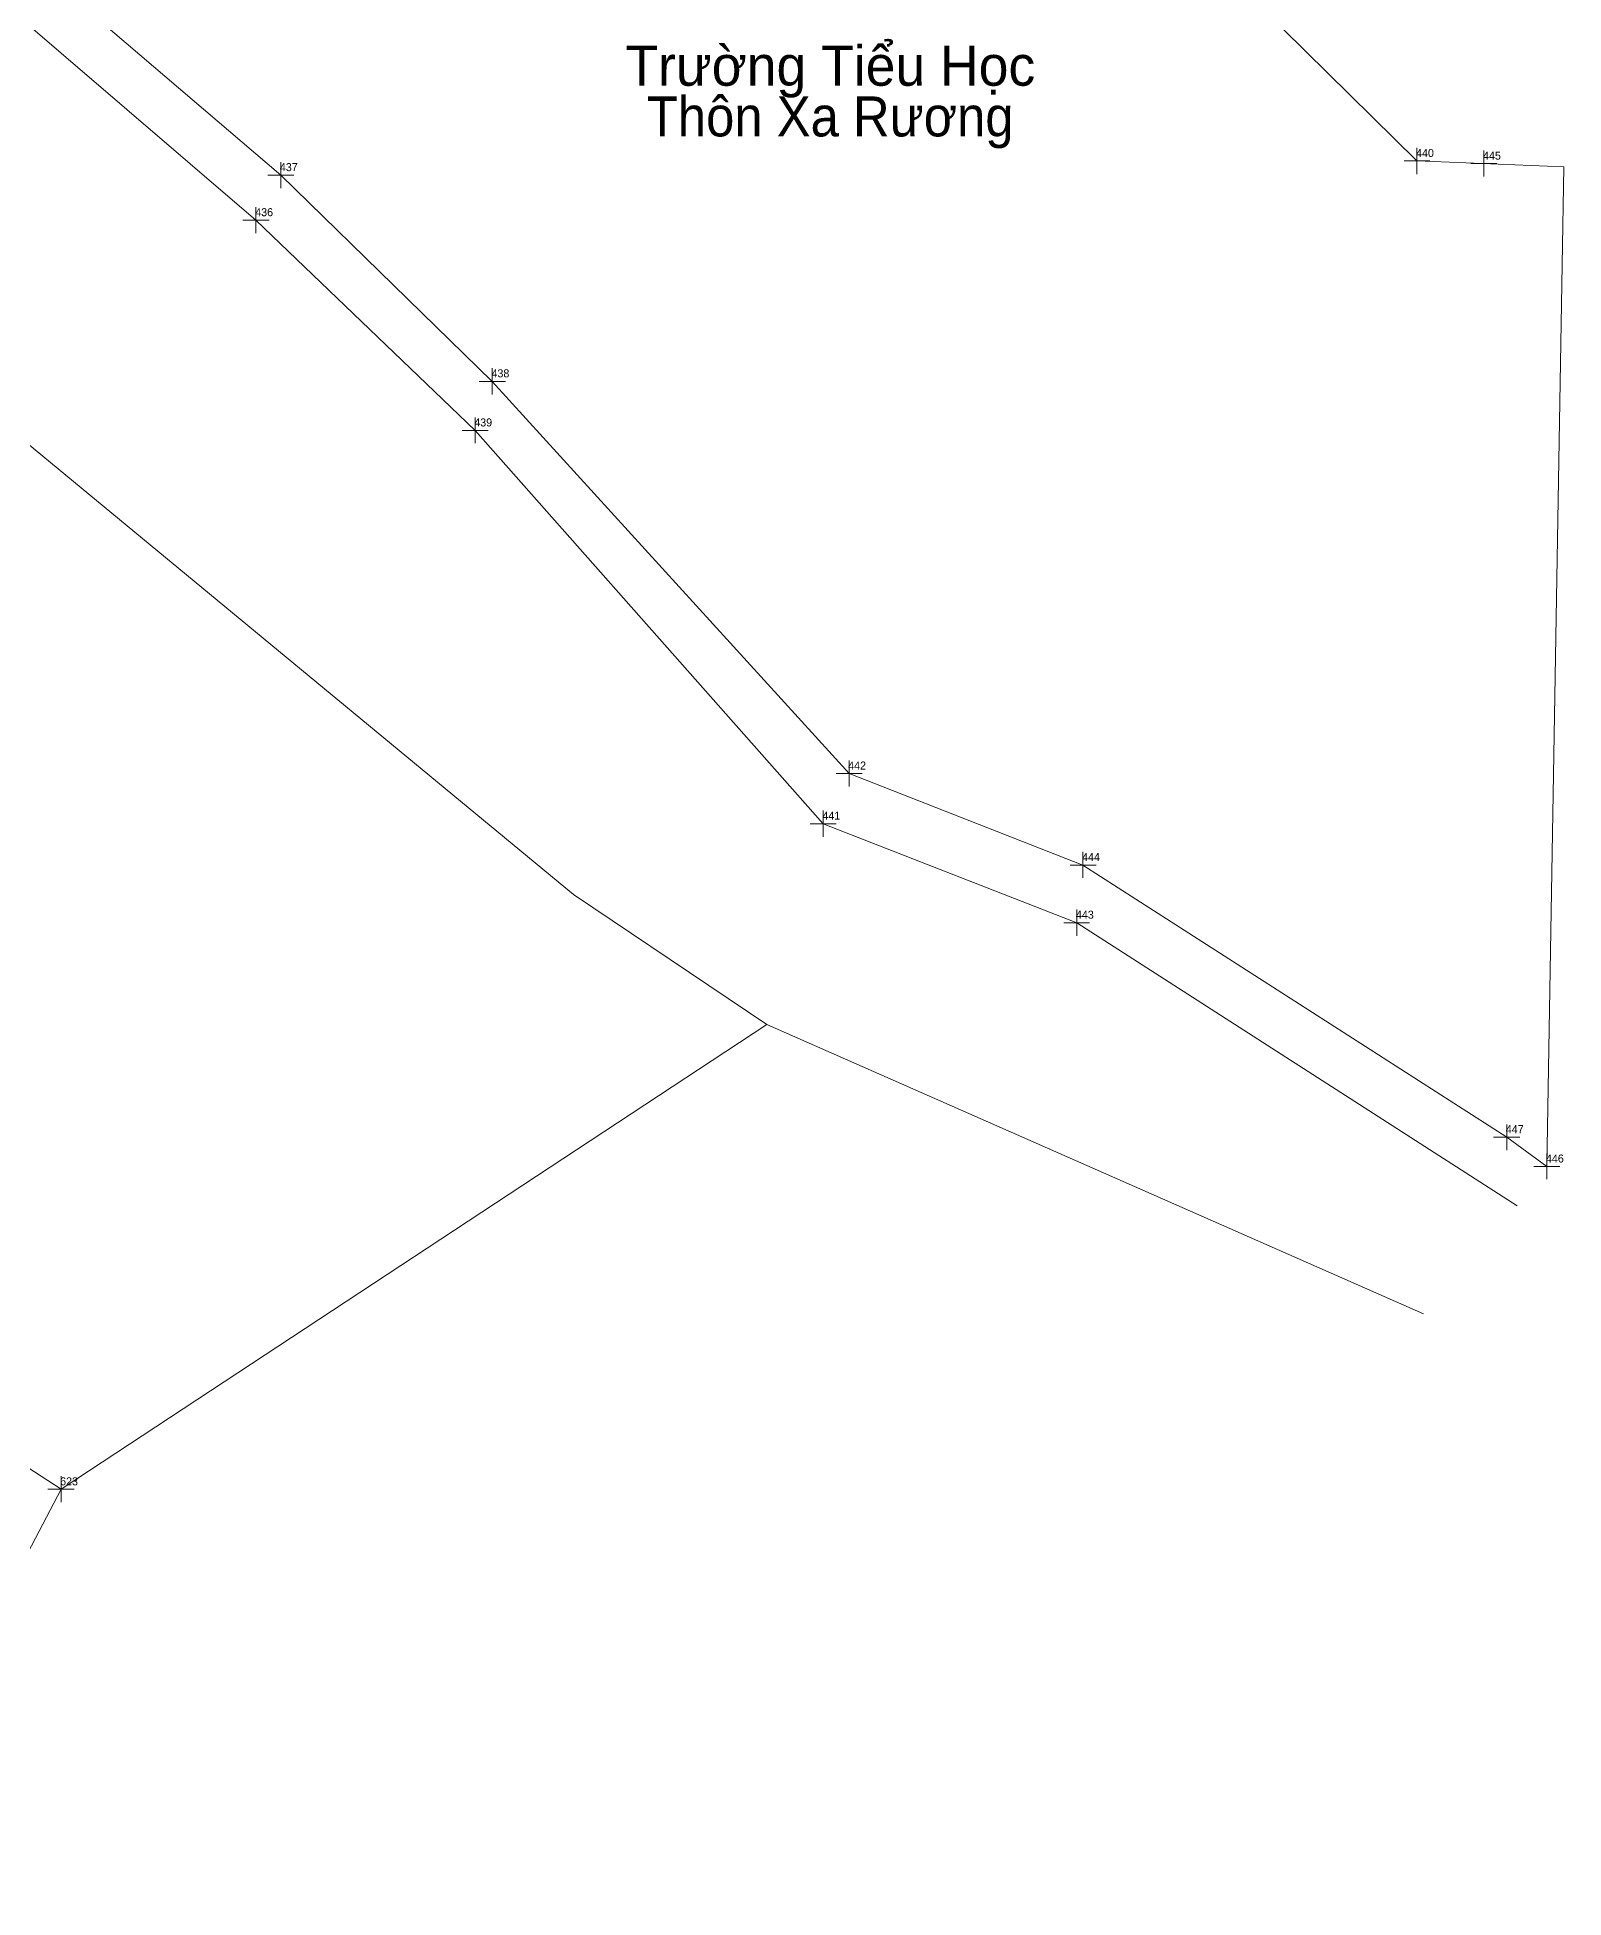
# Model space of a CAD drawing. Header units: metres. Extents: x 541800 to 543200, y 1841756 to 1843200.
# Drawn here: x 542759 to 542816.3, y 1842130.6 to 1842200.3 of the extents above; entities that cross this region are included whole.
import ezdxf
from ezdxf.enums import TextEntityAlignment as Align

# ---------------------------------------------------------------- set-up
doc = ezdxf.new("R2010")
doc.units = ezdxf.units.M
doc.header["$LTSCALE"] = 0.12
for name, color, linetype, lineweight in [('10', 7, 'Continuous', 13), ('11', 7, 'Continuous', 13), ('30', 7, 'Continuous', 13)]:
    doc.layers.add(name, color=color, linetype=linetype, lineweight=lineweight)
doc.layers.add('12', color=7, linetype='Continuous')
doc.layers.add('15', color=7, linetype='Continuous')

msp = doc.modelspace()

# ---------------------------------------------------------------- linework, layer by layer
at = {"layer": '10'}
for p in [(542810.77, 1842195.71), (542815.64, 1842158.02)]:
    msp.add_line(p, (542816.28, 1842195.49), dxfattribs=at)
for points in [[(542810.77, 1842195.71), (542778.16, 1842227.84), (542753.75, 1842207.49)], [(542753.75, 1842207.49), (542768.17, 1842195.18), (542776.1, 1842187.45)], [(542752.62, 1842206.02), (542767.24, 1842193.49), (542775.46, 1842185.61), (542788.51, 1842170.87), (542798.02, 1842167.16)], [(542776.1, 1842187.45), (542789.48, 1842172.75), (542798.25, 1842169.32), (542814.14, 1842159.12), (542815.64, 1842158.02)], [(542744.63, 1842151.44), (542749.28, 1842152.84), (542759.93, 1842145.92), (542751.9, 1842130.61)]]:
    msp.add_lwpolyline(points, dxfattribs=at)
at = {"layer": '11'}
for points in [[(542810.77, 1842196.2), (542810.77, 1842195.71), (542810.77, 1842195.22)], [(542810.77, 1842196.2), (542810.77, 1842195.71), (542810.77, 1842195.22)], [(542813.28, 1842196.1), (542813.28, 1842195.61), (542813.28, 1842195.13)], [(542813.28, 1842196.1), (542813.28, 1842195.61), (542813.28, 1842195.13)], [(542768.17, 1842195.66), (542768.17, 1842195.18), (542768.17, 1842194.69)], [(542768.17, 1842195.66), (542768.17, 1842195.18), (542768.17, 1842194.69)], [(542811.26, 1842195.71), (542810.77, 1842195.71), (542810.29, 1842195.71)], [(542811.26, 1842195.71), (542810.77, 1842195.71), (542810.29, 1842195.71)], [(542813.77, 1842195.61), (542813.28, 1842195.61), (542812.79, 1842195.61)], [(542813.77, 1842195.61), (542813.28, 1842195.61), (542812.79, 1842195.61)], [(542768.66, 1842195.18), (542768.17, 1842195.18), (542767.68, 1842195.18)], [(542768.66, 1842195.18), (542768.17, 1842195.18), (542767.68, 1842195.18)], [(542767.24, 1842193.98), (542767.24, 1842193.49), (542767.24, 1842193.01)], [(542767.24, 1842193.98), (542767.24, 1842193.49), (542767.24, 1842193.01)], [(542767.73, 1842193.49), (542767.24, 1842193.49), (542766.75, 1842193.49)], [(542767.73, 1842193.49), (542767.24, 1842193.49), (542766.75, 1842193.49)], [(542776.1, 1842187.94), (542776.1, 1842187.45), (542776.1, 1842186.96)], [(542776.1, 1842187.94), (542776.1, 1842187.45), (542776.1, 1842186.96)], [(542776.59, 1842187.45), (542776.1, 1842187.45), (542775.61, 1842187.45)], [(542776.59, 1842187.45), (542776.1, 1842187.45), (542775.61, 1842187.45)], [(542775.95, 1842185.61), (542775.46, 1842185.61), (542774.97, 1842185.61)], [(542775.95, 1842185.61), (542775.46, 1842185.61), (542774.97, 1842185.61)], [(542775.46, 1842186.1), (542775.46, 1842185.61), (542775.46, 1842185.13)], [(542775.46, 1842186.1), (542775.46, 1842185.61), (542775.46, 1842185.13)], [(542789.48, 1842173.24), (542789.48, 1842172.75), (542789.48, 1842172.26)], [(542789.48, 1842173.24), (542789.48, 1842172.75), (542789.48, 1842172.26)], [(542789.97, 1842172.75), (542789.48, 1842172.75), (542788.99, 1842172.75)], [(542789.97, 1842172.75), (542789.48, 1842172.75), (542788.99, 1842172.75)], [(542788.51, 1842171.36), (542788.51, 1842170.87), (542788.51, 1842170.38)], [(542788.51, 1842171.36), (542788.51, 1842170.87), (542788.51, 1842170.38)], [(542789, 1842170.87), (542788.51, 1842170.87), (542788.02, 1842170.87)], [(542789, 1842170.87), (542788.51, 1842170.87), (542788.02, 1842170.87)], [(542798.25, 1842169.81), (542798.25, 1842169.32), (542798.25, 1842168.84)], [(542798.25, 1842169.81), (542798.25, 1842169.32), (542798.25, 1842168.84)], [(542798.74, 1842169.32), (542798.25, 1842169.32), (542797.77, 1842169.32)], [(542798.74, 1842169.32), (542798.25, 1842169.32), (542797.77, 1842169.32)], [(542798.02, 1842167.65), (542798.02, 1842167.16), (542798.02, 1842166.67)], [(542798.02, 1842167.65), (542798.02, 1842167.16), (542798.02, 1842166.67)], [(542798.5, 1842167.16), (542798.02, 1842167.16), (542797.53, 1842167.16)], [(542798.5, 1842167.16), (542798.02, 1842167.16), (542797.53, 1842167.16)], [(542814.63, 1842159.12), (542814.14, 1842159.12), (542813.65, 1842159.12)], [(542814.63, 1842159.12), (542814.14, 1842159.12), (542813.65, 1842159.12)], [(542814.14, 1842159.6), (542814.14, 1842159.12), (542814.14, 1842158.63)], [(542814.14, 1842159.6), (542814.14, 1842159.12), (542814.14, 1842158.63)], [(542815.64, 1842158.51), (542815.64, 1842158.02), (542815.64, 1842157.54)], [(542815.64, 1842158.51), (542815.64, 1842158.02), (542815.64, 1842157.54)], [(542816.13, 1842158.02), (542815.64, 1842158.02), (542815.15, 1842158.02)], [(542816.13, 1842158.02), (542815.64, 1842158.02), (542815.15, 1842158.02)], [(542760.42, 1842145.92), (542759.93, 1842145.92), (542759.44, 1842145.92)], [(542760.42, 1842145.92), (542759.93, 1842145.92), (542759.44, 1842145.92)], [(542759.93, 1842146.41), (542759.93, 1842145.92), (542759.93, 1842145.44)], [(542759.93, 1842146.41), (542759.93, 1842145.92), (542759.93, 1842145.44)]]:
    msp.add_lwpolyline(points, dxfattribs=at)
at = {"layer": '30'}
for p, q in [((542798.02, 1842167.16), (542814.53, 1842156.55)), ((542759.93, 1842145.92), (542786.39, 1842163.34)), ((542786.39, 1842163.34), (542811.02, 1842152.5))]:
    msp.add_line(p, q, dxfattribs=at)
msp.add_lwpolyline([(542742.79, 1842198.23), (542779.15, 1842168.21), (542786.39, 1842163.34)], dxfattribs=at)

# ---------------------------------------------------------------- texts
at = {"layer": '12'}
for s, p in [('440', (542811.075, 1842195.86)), ('445', (542813.585, 1842195.76)), ('437', (542768.47, 1842195.33)), ('436', (542767.545, 1842193.64)), ('438', (542776.405, 1842187.6)), ('439', (542775.76, 1842185.76)), ('442', (542789.78, 1842172.9)), ('441', (542788.815, 1842171.02)), ('444', (542798.55, 1842169.47)), ('443', (542798.32, 1842167.31)), ('447', (542814.44, 1842159.27)), ('446', (542815.945, 1842158.17)), ('623', (542760.23, 1842146.07))]:
    msp.add_text(s, height=0.3, dxfattribs=at).set_placement(p, align=Align.CENTER)
at = {"layer": '15'}
msp.add_text('Trường Tiểu Học', height=1.5, dxfattribs=at).set_placement((542788.775, 1842198.53), align=Align.CENTER)
at = {"layer": '15', "width": 0.95}
msp.add_text('Thôn Xa Rương', height=1.5, dxfattribs=at).set_placement((542788.77, 1842196.63), align=Align.CENTER)

doc.saveas('drawing.dxf')
